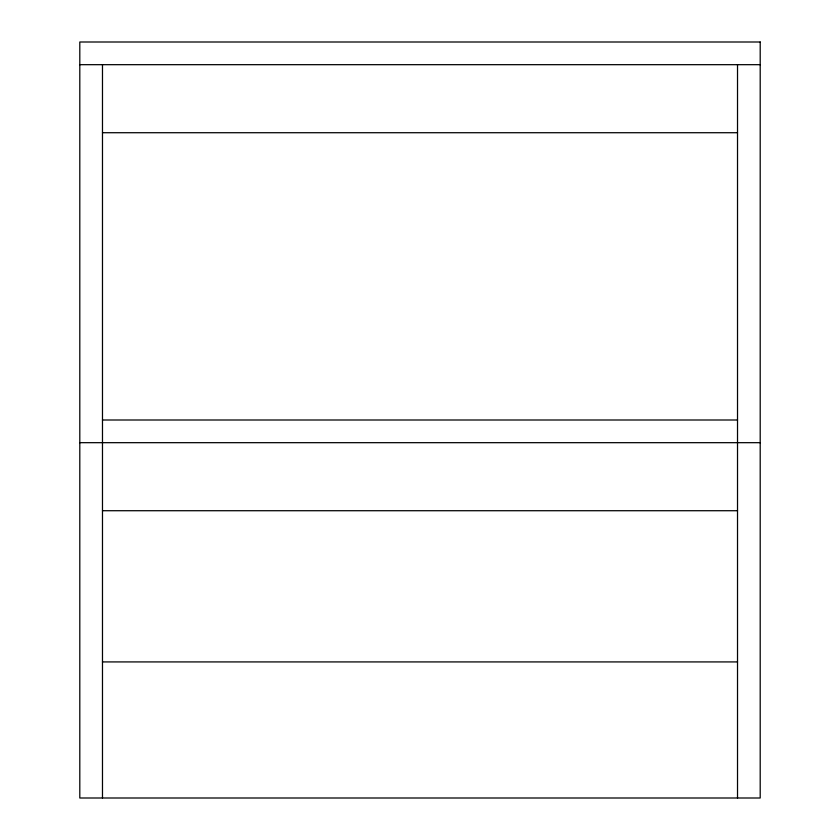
<?xml version="1.0" encoding="UTF-8"?>
<svg xmlns="http://www.w3.org/2000/svg" width="840" height="840" viewBox="0 0 840 840"><rect width="100%" height="100%" fill="white"/><g stroke="black" fill="none" stroke-linecap="round" stroke-linejoin="round"><path stroke-width="1.26" d="M79.8 64.68L760.2 64.68M102.48 132.72L737.52 132.72M102.48 420L737.52 420M79.8 442.68L760.2 442.68M102.48 510.72L737.52 510.72M102.48 661.92L737.52 661.92M737.52 64.68L737.52 798M102.48 64.68L102.48 798M760.2 42L79.8 42L79.8 798L760.2 798L760.2 42"/></g></svg>
